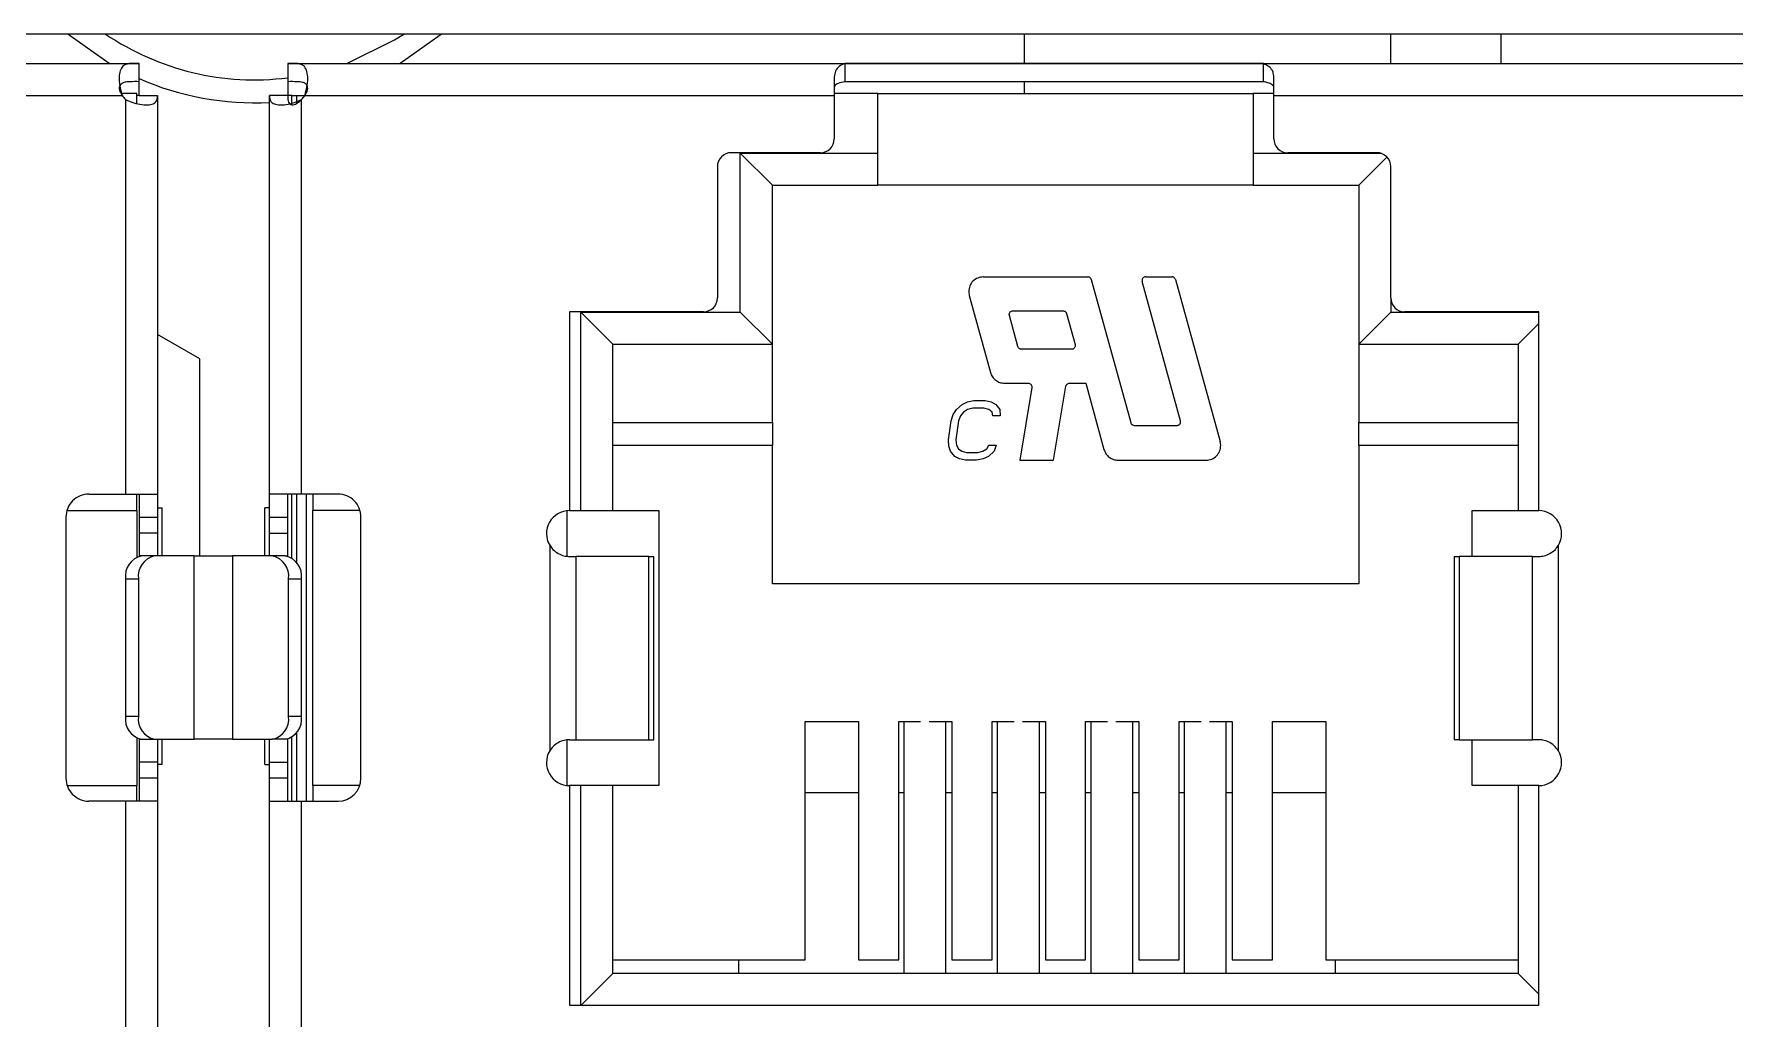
# Model space of a CAD drawing. Extents: x -260425 to 1294666, y -169889 to -2349.
# Drawn here: x 1000582.9 to 1000768.6, y -26462 to -26354.5 of the extents above; entities that cross this region are included whole.
import ezdxf

# ---------------------------------------------------------------- set-up
doc = ezdxf.new("R2010")
doc.units = 0
doc.header["$LTSCALE"] = 100
doc.layers.add('case', color=7, linetype='Continuous')

# ---------------------------------------------------------------- blocks, each defined once
blk = doc.blocks.new('АТС')
at = {"layer": 'case', "lineweight": 25}
for points in [[(3427, 113.99), (3427, 113.99), (1965, 113.99), (1965, 113.99)], [(2133.72, 113.99), (2139.55, 110.04), (2146.61, 108.34), (2153.6, 109.22)], [(2234, 113.99), (2234, 113.99), (2234, 110.79), (2234, 110.79)], [(2274, 110.79), (2274, 110.79), (2274, 113.99), (2274, 113.99)], [(2286, 113.99), (2286, 113.99), (2286, 110.79), (2286, 110.79)], [(1970.1, 110.79), (1970.1, 110.79), (2137.4, 110.79), (2137.4, 110.79)], [(2137.4, 108.79), (2137.4, 108.79), (2137.4, 110.79), (2137.4, 110.79)], [(2153.6, 110.79), (2153.6, 110.79), (2153.6, 108.79), (2153.6, 108.79)], [(2153.6, 110.79), (2153.6, 110.79), (2320.9, 110.79), (2320.9, 110.79)], [(2260.08, 110.76), (2260.08, 110.76), (2214.42, 110.76), (2214.42, 110.76)], [(2214.42, 110.76), (2214.42, 110.76), (2214.42, 108.78), (2214.42, 108.78)], [(2260.08, 110.76), (2260.08, 110.76), (2260.08, 108.78), (2260.08, 108.78)], [(2137.4, 109.12), (2141.87, 107.17), (2146.73, 106.29), (2151.6, 106.53)], [(2137.4, 107.29), (2137.4, 107.29), (2137.4, 108.79), (2137.4, 108.79)], [(2153.6, 108.79), (2153.6, 108.79), (2153.6, 107.29), (2153.6, 107.29)], [(2213.25, 109.29), (2213.25, 109.29), (2213.25, 107.29), (2213.25, 107.29)], [(2260.08, 108.78), (2260.08, 108.78), (2214.42, 108.78), (2214.42, 108.78)], [(2234, 108.78), (2234, 108.78), (2234, 107.49), (2234, 107.49)], [(2261.25, 107.29), (2261.25, 107.29), (2261.25, 109.29), (2261.25, 109.29)], [(2137.15, 107.49), (2137.15, 107.49), (2135.4, 107.49), (2135.4, 107.49)], [(2135.54, 107.29), (2135.64, 107.13), (2135.76, 106.99), (2135.9, 106.86)], [(2137.15, 106.37), (2137.15, 106.37), (2137.15, 107.49), (2137.15, 107.49)], [(2137.4, 107.29), (2137.4, 107.29), (2137.15, 107.29), (2137.15, 107.29)], [(2137.4, 107.29), (2137.4, 107.29), (2139.4, 107.29), (2139.4, 107.29)], [(2139.4, 107.29), (2139.4, 107.29), (2139.4, 63.79), (2139.4, 63.79)], [(2153.6, 107.29), (2153.6, 107.29), (2151.6, 107.29), (2151.6, 107.29)], [(2151.6, 63.79), (2151.6, 63.79), (2151.6, 107.29), (2151.6, 107.29)], [(2154.04, 107.29), (2154.04, 107.29), (2153.6, 107.29), (2153.6, 107.29)], [(2154.04, 107.29), (2154.04, 107.29), (2154.58, 107.29), (2154.58, 107.29)], [(2154.58, 107.29), (2154.58, 107.29), (2155.46, 107.29), (2155.46, 107.29)], [(2155.1, 106.86), (2155.24, 106.99), (2155.36, 107.13), (2155.46, 107.29)], [(2218, 107.49), (2218, 107.49), (2213.25, 107.49), (2213.25, 107.49)], [(2213.25, 107.29), (2213.25, 107.29), (2213.25, 102.54), (2213.25, 102.54)], [(2218, 100.99), (2218, 100.99), (2218, 107.49), (2218, 107.49)], [(2218, 107.49), (2218, 107.49), (2259, 107.49), (2259, 107.49)], [(2259, 107.49), (2259, 107.49), (2259, 100.99), (2259, 100.99)], [(2261.25, 107.49), (2261.25, 107.49), (2259, 107.49), (2259, 107.49)], [(2261.25, 102.54), (2261.25, 102.54), (2261.25, 107.29), (2261.25, 107.29)], [(2211.75, 101.04), (2212.58, 101.04), (2213.25, 101.71), (2213.25, 102.54)], [(2211.75, 101.04), (2211.75, 101.04), (2202, 101.04), (2202, 101.04)], [(2203, 100.99), (2203, 100.99), (2218, 100.99), (2218, 100.99)], [(2203, 83.64), (2203, 83.64), (2203, 100.99), (2203, 100.99)], [(2203, 100.99), (2203, 100.99), (2206.5, 97.49), (2206.5, 97.49)], [(2218, 97.49), (2218, 97.49), (2218, 100.99), (2218, 100.99)], [(2259, 100.99), (2259, 100.99), (2272.88, 100.99), (2272.88, 100.99)], [(2259, 100.99), (2259, 100.99), (2259, 97.49), (2259, 97.49)], [(2272.5, 101.04), (2272.5, 101.04), (2262.75, 101.04), (2262.75, 101.04)], [(2273.58, 100.57), (2273.58, 100.57), (2270.5, 97.49), (2270.5, 97.49)], [(2200.5, 99.54), (2200.5, 99.54), (2200.5, 85.19), (2200.5, 85.19)], [(2274, 85.19), (2274, 85.19), (2274, 99.54), (2274, 99.54)], [(2206.5, 97.49), (2206.5, 97.49), (2218, 97.49), (2218, 97.49)], [(2206.5, 80.14), (2206.5, 80.14), (2206.5, 97.49), (2206.5, 97.49)], [(2259, 97.49), (2259, 97.49), (2218, 97.49), (2218, 97.49)], [(2259, 97.49), (2259, 97.49), (2270.5, 97.49), (2270.5, 97.49)], [(2270.5, 97.49), (2270.5, 97.49), (2270.5, 80.14), (2270.5, 80.14)], [(2229.53, 87.49), (2229.53, 87.49), (2240.92, 87.49), (2240.92, 87.49)], [(2247.25, 87.49), (2247.25, 87.49), (2250.12, 87.49), (2250.12, 87.49)], [(2227.93, 85.89), (2227.93, 85.89), (2227.99, 85.47), (2227.99, 85.47)], [(2227.99, 85.47), (2227.99, 85.47), (2230.3, 77.07), (2230.3, 77.07)], [(2241.31, 87.2), (2241.31, 87.2), (2245.62, 71.59), (2245.62, 71.59)], [(2246.85, 87.09), (2246.85, 87.09), (2246.87, 86.99), (2246.87, 86.99)], [(2251.06, 71.8), (2251.06, 71.8), (2246.87, 86.99), (2246.87, 86.99)], [(2250.51, 87.2), (2250.51, 87.2), (2255.39, 69.52), (2255.39, 69.52)], [(2199, 83.69), (2199, 83.69), (2184.35, 83.69), (2184.35, 83.69)], [(2184.35, 83.69), (2184.35, 83.69), (2184.35, 61.99), (2184.35, 61.99)], [(2185.6, 61.99), (2185.6, 61.99), (2185.6, 83.64), (2185.6, 83.64)], [(2185.6, 83.64), (2185.6, 83.64), (2189.1, 80.14), (2189.1, 80.14)], [(2185.6, 83.64), (2185.6, 83.64), (2203, 83.64), (2203, 83.64)], [(2199, 83.69), (2199.83, 83.69), (2200.5, 84.36), (2200.5, 85.19)], [(2203, 83.64), (2203, 83.64), (2206.5, 80.14), (2206.5, 80.14)], [(2232.75, 83.79), (2232.75, 83.79), (2238.22, 83.79), (2238.22, 83.79)], [(2274, 83.64), (2274, 83.64), (2270.5, 80.14), (2270.5, 80.14)], [(2274, 85.19), (2274, 85.19), (2274, 83.64), (2274, 83.64)], [(2274, 83.64), (2274, 83.64), (2290.15, 83.64), (2290.15, 83.64)], [(2290.15, 83.69), (2290.15, 83.69), (2275.5, 83.69), (2275.5, 83.69)], [(2290.15, 61.99), (2290.15, 61.99), (2290.15, 83.69), (2290.15, 83.69)], [(2232.37, 83.29), (2232.37, 83.29), (2232.35, 83.39), (2232.35, 83.39)], [(2233.31, 79.89), (2233.31, 79.89), (2232.37, 83.29), (2232.37, 83.29)], [(2238.61, 83.5), (2238.61, 83.5), (2239.55, 80.1), (2239.55, 80.1)], [(2287.9, 80.14), (2287.9, 80.14), (2290.15, 82.39), (2290.15, 82.39)], [(2144, 78.54), (2144, 78.54), (2139.4, 81.2), (2139.4, 81.2)], [(2189.1, 61.99), (2189.1, 61.99), (2189.1, 80.14), (2189.1, 80.14)], [(2189.1, 80.14), (2189.1, 80.14), (2206.5, 80.14), (2206.5, 80.14)], [(2206.5, 71.59), (2206.5, 71.59), (2206.5, 80.14), (2206.5, 80.14)], [(2239.55, 80.1), (2239.55, 80.1), (2239.56, 79.99), (2239.56, 79.99)], [(2270.5, 80.14), (2270.5, 80.14), (2287.9, 80.14), (2287.9, 80.14)], [(2270.5, 80.14), (2270.5, 80.14), (2270.5, 71.59), (2270.5, 71.59)], [(2287.9, 80.14), (2287.9, 80.14), (2287.9, 61.99), (2287.9, 61.99)], [(2144, 57.04), (2144, 57.04), (2144, 78.54), (2144, 78.54)], [(2239.16, 79.59), (2239.16, 79.59), (2233.69, 79.59), (2233.69, 79.59)], [(2231.85, 75.89), (2231.85, 75.89), (2234.43, 75.89), (2234.43, 75.89)], [(2234.82, 75.43), (2234.82, 75.43), (2233.5, 67.49), (2233.5, 67.49)], [(2234.83, 75.49), (2234.83, 75.49), (2234.82, 75.43), (2234.82, 75.43)], [(2237.2, 67.49), (2237.2, 67.49), (2238.54, 75.56), (2238.54, 75.56)], [(2238.94, 75.89), (2238.94, 75.89), (2240.71, 75.89), (2240.71, 75.89)], [(2240.71, 75.89), (2240.71, 75.89), (2242.7, 68.67), (2242.7, 68.67)], [(2226.02, 71.78), (2226.02, 71.78), (2226.25, 72.47), (2226.25, 72.47)], [(2226.25, 72.47), (2226.25, 72.47), (2226.6, 73.02), (2226.6, 73.02)], [(2226.6, 73.02), (2226.6, 73.02), (2227.22, 73.58), (2227.22, 73.58)], [(2227.37, 72.75), (2227.37, 72.75), (2227.04, 72.33), (2227.04, 72.33)], [(2227.22, 73.58), (2227.22, 73.58), (2227.8, 73.85), (2227.8, 73.85)], [(2227.82, 73.02), (2227.82, 73.02), (2227.37, 72.75), (2227.37, 72.75)], [(2227.8, 73.85), (2227.8, 73.85), (2228.5, 73.99), (2228.5, 73.99)], [(2228.38, 73.16), (2228.38, 73.16), (2227.82, 73.02), (2227.82, 73.02)], [(2229.6, 73.16), (2229.6, 73.16), (2228.38, 73.16), (2228.38, 73.16)], [(2228.5, 73.99), (2228.5, 73.99), (2229.72, 73.99), (2229.72, 73.99)], [(2230.12, 73.02), (2230.12, 73.02), (2229.6, 73.16), (2229.6, 73.16)], [(2229.72, 73.99), (2229.72, 73.99), (2230.37, 73.85), (2230.37, 73.85)], [(2230.49, 72.75), (2230.49, 72.75), (2230.12, 73.02), (2230.12, 73.02)], [(2230.37, 73.85), (2230.37, 73.85), (2230.88, 73.58), (2230.88, 73.58)], [(2230.56, 72.33), (2230.56, 72.33), (2230.49, 72.75), (2230.49, 72.75)], [(2230.88, 73.58), (2230.88, 73.58), (2231.34, 73.02), (2231.34, 73.02)], [(2231.34, 73.02), (2231.34, 73.02), (2231.38, 72.33), (2231.38, 72.33)], [(2225.73, 69.71), (2225.73, 69.71), (2226.02, 71.78), (2226.02, 71.78)], [(2226.83, 71.78), (2226.83, 71.78), (2226.54, 69.71), (2226.54, 69.71)], [(2227.04, 72.33), (2227.04, 72.33), (2226.83, 71.78), (2226.83, 71.78)], [(2231.38, 72.33), (2231.38, 72.33), (2230.56, 72.33), (2230.56, 72.33)], [(2246, 71.29), (2246, 71.29), (2250.67, 71.29), (2250.67, 71.29)], [(2251.07, 71.69), (2251.07, 71.69), (2251.06, 71.8), (2251.06, 71.8)], [(2206.5, 69.09), (2206.5, 69.09), (2189.1, 69.09), (2189.1, 69.09)], [(2206.5, 53.99), (2206.5, 53.99), (2206.5, 69.09), (2206.5, 69.09)], [(2225.77, 69.01), (2225.77, 69.01), (2225.73, 69.71), (2225.73, 69.71)], [(2225.96, 68.46), (2225.96, 68.46), (2225.77, 69.01), (2225.77, 69.01)], [(2226.54, 69.71), (2226.54, 69.71), (2226.6, 69.15), (2226.6, 69.15)], [(2226.6, 69.15), (2226.6, 69.15), (2226.81, 68.74), (2226.81, 68.74)], [(2226.81, 68.74), (2226.81, 68.74), (2227.18, 68.46), (2227.18, 68.46)], [(2229.48, 68.46), (2229.48, 68.46), (2229.92, 68.74), (2229.92, 68.74)], [(2229.92, 68.74), (2229.92, 68.74), (2230.12, 69.15), (2230.12, 69.15)], [(2230.12, 69.15), (2230.12, 69.15), (2230.93, 69.15), (2230.93, 69.15)], [(2230.93, 69.15), (2230.93, 69.15), (2230.7, 68.46), (2230.7, 68.46)], [(2255.44, 69.09), (2255.44, 69.09), (2255.39, 69.52), (2255.39, 69.52)], [(2287.9, 69.09), (2287.9, 69.09), (2270.5, 69.09), (2270.5, 69.09)], [(2270.5, 69.09), (2270.5, 69.09), (2270.5, 53.99), (2270.5, 53.99)], [(2226.42, 67.91), (2226.42, 67.91), (2225.96, 68.46), (2225.96, 68.46)], [(2226.93, 67.63), (2226.93, 67.63), (2226.42, 67.91), (2226.42, 67.91)], [(2227.58, 67.49), (2227.58, 67.49), (2226.93, 67.63), (2226.93, 67.63)], [(2227.18, 68.46), (2227.18, 68.46), (2227.7, 68.32), (2227.7, 68.32)], [(2228.8, 67.49), (2228.8, 67.49), (2227.58, 67.49), (2227.58, 67.49)], [(2227.7, 68.32), (2227.7, 68.32), (2228.92, 68.32), (2228.92, 68.32)], [(2229.5, 67.63), (2229.5, 67.63), (2228.8, 67.49), (2228.8, 67.49)], [(2228.92, 68.32), (2228.92, 68.32), (2229.48, 68.46), (2229.48, 68.46)], [(2230.08, 67.91), (2230.08, 67.91), (2229.5, 67.63), (2229.5, 67.63)], [(2230.7, 68.46), (2230.7, 68.46), (2230.08, 67.91), (2230.08, 67.91)], [(2233.5, 67.49), (2233.5, 67.49), (2237.2, 67.49), (2237.2, 67.49)], [(2244.24, 67.49), (2244.24, 67.49), (2253.84, 67.49), (2253.84, 67.49)], [(2131.9, 63.79), (2131.9, 63.79), (2135.9, 63.79), (2135.9, 63.79)], [(2135.9, 63.79), (2135.9, 63.79), (2139.4, 63.79), (2139.4, 63.79)], [(2137.15, 61.99), (2137.15, 61.99), (2137.15, 63.79), (2137.15, 63.79)], [(2137.4, 63.79), (2137.4, 63.79), (2137.4, 61.29), (2137.4, 61.29)], [(2139.4, 63.79), (2139.4, 63.79), (2139.4, 61.29), (2139.4, 61.29)], [(2155.1, 63.79), (2155.1, 63.79), (2151.6, 63.79), (2151.6, 63.79)], [(2151.6, 61.29), (2151.6, 61.29), (2151.6, 63.79), (2151.6, 63.79)], [(2153.6, 61.29), (2153.6, 61.29), (2153.6, 63.79), (2153.6, 63.79)], [(2159.1, 63.79), (2159.1, 63.79), (2155.1, 63.79), (2155.1, 63.79)], [(2155.6, 63.79), (2155.6, 63.79), (2155.6, 30.29), (2155.6, 30.29)], [(2156.35, 63.79), (2156.35, 63.79), (2156.35, 61.99), (2156.35, 61.99)], [(2129.4, 61.29), (2129.4, 61.29), (2129.4, 32.79), (2129.4, 32.79)], [(2129.5, 61.99), (2129.5, 61.99), (2137.15, 61.99), (2137.15, 61.99)], [(2137.15, 61.99), (2137.15, 61.99), (2137.15, 56.93), (2137.15, 56.93)], [(2137.4, 61.29), (2137.4, 61.29), (2137.4, 59.54), (2137.4, 59.54)], [(2139.4, 62.29), (2139.4, 62.29), (2139.9, 62.29), (2139.9, 62.29)], [(2139.4, 61.29), (2139.4, 61.29), (2139.4, 59.54), (2139.4, 59.54)], [(2139.9, 57.04), (2139.9, 57.04), (2139.9, 62.29), (2139.9, 62.29)], [(2151.6, 62.29), (2151.6, 62.29), (2151.1, 62.29), (2151.1, 62.29)], [(2151.1, 57.04), (2151.1, 57.04), (2151.1, 62.29), (2151.1, 62.29)], [(2151.6, 59.54), (2151.6, 59.54), (2151.6, 61.29), (2151.6, 61.29)], [(2153.6, 59.54), (2153.6, 59.54), (2153.6, 61.29), (2153.6, 61.29)], [(2161.5, 61.99), (2161.5, 61.99), (2156.35, 61.99), (2156.35, 61.99)], [(2156.35, 31.99), (2156.35, 31.99), (2156.35, 61.99), (2156.35, 61.99)], [(2161.6, 32.79), (2161.6, 32.79), (2161.6, 61.29), (2161.6, 61.29)], [(2184.1, 57.02), (2184.1, 57.02), (2184.1, 61.98), (2184.1, 61.98)], [(2184.35, 61.99), (2184.35, 61.99), (2185.6, 61.99), (2185.6, 61.99)], [(2185.6, 61.99), (2185.6, 61.99), (2189.1, 61.99), (2189.1, 61.99)], [(2189.1, 61.99), (2189.1, 61.99), (2194.1, 61.99), (2194.1, 61.99)], [(2194.1, 61.99), (2194.1, 61.99), (2194.1, 31.99), (2194.1, 31.99)], [(2282.9, 56.99), (2282.9, 56.99), (2282.9, 61.99), (2282.9, 61.99)], [(2282.9, 61.99), (2282.9, 61.99), (2287.9, 61.99), (2287.9, 61.99)], [(2287.9, 61.99), (2287.9, 61.99), (2290.15, 61.99), (2290.15, 61.99)], [(2137.4, 59.54), (2137.4, 59.54), (2137.4, 57.04), (2137.4, 57.04)], [(2139.4, 59.54), (2139.4, 59.54), (2139.4, 57.04), (2139.4, 57.04)], [(2151.6, 57.04), (2151.6, 57.04), (2151.6, 59.54), (2151.6, 59.54)], [(2153.6, 57.04), (2153.6, 57.04), (2153.6, 59.54), (2153.6, 59.54)], [(2137.67, 57.04), (2136.51, 56.81), (2135.73, 55.71), (2135.9, 54.54)], [(2139.08, 57.04), (2137.92, 56.81), (2137.15, 55.71), (2137.31, 54.54)], [(2137.67, 57.04), (2137.67, 57.04), (2137.4, 57.04), (2137.4, 57.04)], [(2137.4, 57.04), (2137.4, 57.04), (2137.4, 57.01), (2137.4, 57.01)], [(2139.08, 57.04), (2139.08, 57.04), (2137.67, 57.04), (2137.67, 57.04)], [(2143.41, 57.04), (2143.41, 57.04), (2139.08, 57.04), (2139.08, 57.04)], [(2143.41, 57.04), (2143.41, 57.04), (2145.5, 57.04), (2145.5, 57.04)], [(2145.5, 57.04), (2145.5, 57.04), (2147.59, 57.04), (2147.59, 57.04)], [(2151.92, 57.04), (2151.92, 57.04), (2147.59, 57.04), (2147.59, 57.04)], [(2153.33, 57.04), (2153.33, 57.04), (2151.92, 57.04), (2151.92, 57.04)], [(2153.69, 54.54), (2153.85, 55.71), (2153.08, 56.81), (2151.92, 57.04)], [(2155.1, 54.54), (2155.27, 55.71), (2154.49, 56.81), (2153.33, 57.04)], [(2153.33, 57.04), (2153.33, 57.04), (2153.6, 57.04), (2153.6, 57.04)], [(2153.6, 57.01), (2153.6, 57.01), (2153.6, 57.04), (2153.6, 57.04)], [(2184.35, 56.99), (2184.35, 56.99), (2185.04, 56.99), (2185.04, 56.99)], [(2193.03, 56.99), (2193.03, 56.99), (2185.04, 56.99), (2185.04, 56.99)], [(2193.03, 56.99), (2193.03, 56.99), (2193.56, 56.99), (2193.56, 56.99)], [(2193.56, 36.99), (2193.56, 36.99), (2193.56, 56.99), (2193.56, 56.99)], [(2280.94, 56.99), (2280.94, 56.99), (2280.94, 36.99), (2280.94, 36.99)], [(2280.94, 56.99), (2280.94, 56.99), (2281.46, 56.99), (2281.46, 56.99)], [(2281.46, 56.99), (2281.46, 56.99), (2281.47, 56.99), (2281.47, 56.99)], [(2289.46, 56.99), (2289.46, 56.99), (2281.47, 56.99), (2281.47, 56.99)], [(2289.46, 56.99), (2289.46, 56.99), (2290.15, 56.99), (2290.15, 56.99)], [(2135.9, 54.54), (2135.9, 54.54), (2135.9, 39.54), (2135.9, 39.54)], [(2137.31, 54.54), (2137.31, 54.54), (2137.31, 39.54), (2137.31, 39.54)], [(2153.69, 39.54), (2153.69, 39.54), (2153.69, 54.54), (2153.69, 54.54)], [(2155.1, 39.54), (2155.1, 39.54), (2155.1, 54.54), (2155.1, 54.54)], [(2270.5, 53.99), (2270.5, 53.99), (2206.5, 53.99), (2206.5, 53.99)], [(2135.9, 39.54), (2135.73, 38.37), (2136.51, 37.28), (2137.67, 37.04)], [(2137.31, 39.54), (2137.15, 38.37), (2137.92, 37.28), (2139.08, 37.04)], [(2151.92, 37.04), (2153.08, 37.28), (2153.85, 38.37), (2153.69, 39.54)], [(2153.33, 37.04), (2154.49, 37.28), (2155.27, 38.37), (2155.1, 39.54)], [(2210.1, 38.99), (2210.1, 38.99), (2215.9, 38.99), (2215.9, 38.99)], [(2210.1, 12.99), (2210.1, 12.99), (2210.1, 38.99), (2210.1, 38.99)], [(2215.9, 38.99), (2215.9, 38.99), (2215.9, 12.99), (2215.9, 12.99)], [(2220.3, 38.99), (2220.3, 38.99), (2222.69, 38.99), (2222.69, 38.99)], [(2220.3, 12.99), (2220.3, 12.99), (2220.3, 38.99), (2220.3, 38.99)], [(2220.85, 38.99), (2220.85, 38.99), (2220.85, 11.49), (2220.85, 11.49)], [(2223.61, 38.99), (2223.61, 38.99), (2226.1, 38.99), (2226.1, 38.99)], [(2225.45, 11.49), (2225.45, 11.49), (2225.45, 38.99), (2225.45, 38.99)], [(2226.1, 38.99), (2226.1, 38.99), (2226.1, 12.99), (2226.1, 12.99)], [(2230.5, 38.99), (2230.5, 38.99), (2232.89, 38.99), (2232.89, 38.99)], [(2230.5, 12.99), (2230.5, 12.99), (2230.5, 38.99), (2230.5, 38.99)], [(2231.05, 38.99), (2231.05, 38.99), (2231.05, 11.49), (2231.05, 11.49)], [(2233.81, 38.99), (2233.81, 38.99), (2236.3, 38.99), (2236.3, 38.99)], [(2235.65, 11.49), (2235.65, 11.49), (2235.65, 38.99), (2235.65, 38.99)], [(2236.3, 38.99), (2236.3, 38.99), (2236.3, 12.99), (2236.3, 12.99)], [(2240.7, 38.99), (2240.7, 38.99), (2243.09, 38.99), (2243.09, 38.99)], [(2240.7, 12.99), (2240.7, 12.99), (2240.7, 38.99), (2240.7, 38.99)], [(2241.25, 38.99), (2241.25, 38.99), (2241.25, 11.49), (2241.25, 11.49)], [(2244.01, 38.99), (2244.01, 38.99), (2246.5, 38.99), (2246.5, 38.99)], [(2245.85, 11.49), (2245.85, 11.49), (2245.85, 38.99), (2245.85, 38.99)], [(2246.5, 38.99), (2246.5, 38.99), (2246.5, 12.99), (2246.5, 12.99)], [(2250.9, 38.99), (2250.9, 38.99), (2253.29, 38.99), (2253.29, 38.99)], [(2250.9, 12.99), (2250.9, 12.99), (2250.9, 38.99), (2250.9, 38.99)], [(2251.45, 38.99), (2251.45, 38.99), (2251.45, 11.49), (2251.45, 11.49)], [(2254.21, 38.99), (2254.21, 38.99), (2256.7, 38.99), (2256.7, 38.99)], [(2256.05, 11.49), (2256.05, 11.49), (2256.05, 38.99), (2256.05, 38.99)], [(2256.7, 38.99), (2256.7, 38.99), (2256.7, 12.99), (2256.7, 12.99)], [(2261.1, 38.99), (2261.1, 38.99), (2266.9, 38.99), (2266.9, 38.99)], [(2261.1, 12.99), (2261.1, 12.99), (2261.1, 38.99), (2261.1, 38.99)], [(2266.9, 38.99), (2266.9, 38.99), (2266.9, 12.99), (2266.9, 12.99)], [(2137.15, 37.15), (2137.15, 37.15), (2137.15, 31.99), (2137.15, 31.99)], [(2137.4, 37.07), (2137.4, 37.07), (2137.4, 37.04), (2137.4, 37.04)], [(2137.4, 37.04), (2137.4, 37.04), (2137.67, 37.04), (2137.67, 37.04)], [(2137.4, 37.04), (2137.4, 37.04), (2137.4, 34.54), (2137.4, 34.54)], [(2137.67, 37.04), (2137.67, 37.04), (2139.08, 37.04), (2139.08, 37.04)], [(2139.08, 37.04), (2139.08, 37.04), (2143.41, 37.04), (2143.41, 37.04)], [(2139.4, 37.04), (2139.4, 37.04), (2139.4, 34.54), (2139.4, 34.54)], [(2139.9, 34.29), (2139.9, 34.29), (2139.9, 37.04), (2139.9, 37.04)], [(2145.5, 37.04), (2145.5, 37.04), (2143.41, 37.04), (2143.41, 37.04)], [(2147.59, 37.04), (2147.59, 37.04), (2145.5, 37.04), (2145.5, 37.04)], [(2147.59, 37.04), (2147.59, 37.04), (2151.92, 37.04), (2151.92, 37.04)], [(2151.1, 34.29), (2151.1, 34.29), (2151.1, 37.04), (2151.1, 37.04)], [(2151.6, 34.54), (2151.6, 34.54), (2151.6, 37.04), (2151.6, 37.04)], [(2153.33, 37.04), (2153.33, 37.04), (2151.92, 37.04), (2151.92, 37.04)], [(2153.6, 37.04), (2153.6, 37.04), (2153.33, 37.04), (2153.33, 37.04)], [(2153.6, 37.04), (2153.6, 37.04), (2153.6, 37.07), (2153.6, 37.07)], [(2153.6, 34.54), (2153.6, 34.54), (2153.6, 37.04), (2153.6, 37.04)], [(2184.1, 32.01), (2184.1, 32.01), (2184.1, 36.96), (2184.1, 36.96)], [(2184.35, 36.99), (2184.35, 36.99), (2185.04, 36.99), (2185.04, 36.99)], [(2185.04, 36.99), (2185.04, 36.99), (2193.03, 36.99), (2193.03, 36.99)], [(2193.03, 36.99), (2193.03, 36.99), (2193.56, 36.99), (2193.56, 36.99)], [(2281.46, 36.99), (2281.46, 36.99), (2280.94, 36.99), (2280.94, 36.99)], [(2281.47, 36.99), (2281.47, 36.99), (2281.46, 36.99), (2281.46, 36.99)], [(2281.47, 36.99), (2281.47, 36.99), (2289.46, 36.99), (2289.46, 36.99)], [(2282.9, 31.99), (2282.9, 31.99), (2282.9, 36.99), (2282.9, 36.99)], [(2290.15, 36.99), (2290.15, 36.99), (2289.46, 36.99), (2289.46, 36.99)], [(2137.4, 34.54), (2137.4, 34.54), (2137.4, 32.79), (2137.4, 32.79)], [(2139.4, 34.54), (2139.4, 34.54), (2139.4, 32.79), (2139.4, 32.79)], [(2139.9, 34.29), (2139.9, 34.29), (2139.4, 34.29), (2139.4, 34.29)], [(2151.1, 34.29), (2151.1, 34.29), (2151.6, 34.29), (2151.6, 34.29)], [(2151.6, 32.79), (2151.6, 32.79), (2151.6, 34.54), (2151.6, 34.54)], [(2153.6, 32.79), (2153.6, 32.79), (2153.6, 34.54), (2153.6, 34.54)], [(2129.53, 31.99), (2129.53, 31.99), (2137.15, 31.99), (2137.15, 31.99)], [(2137.15, 30.29), (2137.15, 30.29), (2137.15, 31.99), (2137.15, 31.99)], [(2137.4, 32.79), (2137.4, 32.79), (2137.4, 30.29), (2137.4, 30.29)], [(2139.4, 32.79), (2139.4, 32.79), (2139.4, 30.29), (2139.4, 30.29)], [(2151.6, 30.29), (2151.6, 30.29), (2151.6, 32.79), (2151.6, 32.79)], [(2153.6, 30.29), (2153.6, 30.29), (2153.6, 32.79), (2153.6, 32.79)], [(2156.35, 31.99), (2156.35, 31.99), (2156.35, 30.29), (2156.35, 30.29)], [(2161.47, 31.99), (2161.47, 31.99), (2156.35, 31.99), (2156.35, 31.99)], [(2159.1, 30.29), (2160.48, 30.29), (2161.6, 31.41), (2161.6, 32.79)], [(2185.6, 31.99), (2185.6, 31.99), (2184.35, 31.99), (2184.35, 31.99)], [(2184.35, 31.99), (2184.35, 31.99), (2184.35, 8.04), (2184.35, 8.04)], [(2185.6, 8.04), (2185.6, 8.04), (2185.6, 31.99), (2185.6, 31.99)], [(2189.1, 31.99), (2189.1, 31.99), (2185.6, 31.99), (2185.6, 31.99)], [(2189.1, 11.49), (2189.1, 11.49), (2189.1, 31.99), (2189.1, 31.99)], [(2194.1, 31.99), (2194.1, 31.99), (2189.1, 31.99), (2189.1, 31.99)], [(2287.9, 31.99), (2287.9, 31.99), (2282.9, 31.99), (2282.9, 31.99)], [(2287.9, 31.99), (2287.9, 31.99), (2287.9, 11.49), (2287.9, 11.49)], [(2290.15, 31.99), (2290.15, 31.99), (2287.9, 31.99), (2287.9, 31.99)], [(2290.15, 8.04), (2290.15, 8.04), (2290.15, 31.99), (2290.15, 31.99)], [(2135.9, 30.29), (2135.9, 30.29), (2131.9, 30.29), (2131.9, 30.29)], [(2139.4, 30.29), (2139.4, 30.29), (2135.9, 30.29), (2135.9, 30.29)], [(2139.4, 30.29), (2139.4, 30.29), (2139.4, -61.71), (2139.4, -61.71)], [(2151.6, -61.71), (2151.6, -61.71), (2151.6, 30.29), (2151.6, 30.29)], [(2151.6, 30.29), (2151.6, 30.29), (2155.1, 30.29), (2155.1, 30.29)], [(2155.1, 30.29), (2155.1, 30.29), (2159.1, 30.29), (2159.1, 30.29)], [(2215.9, 31.19), (2215.9, 31.19), (2210.1, 31.19), (2210.1, 31.19)], [(2220.85, 31.19), (2220.85, 31.19), (2220.3, 31.19), (2220.3, 31.19)], [(2226.1, 31.19), (2226.1, 31.19), (2225.45, 31.19), (2225.45, 31.19)], [(2231.05, 31.19), (2231.05, 31.19), (2230.5, 31.19), (2230.5, 31.19)], [(2236.3, 31.19), (2236.3, 31.19), (2235.65, 31.19), (2235.65, 31.19)], [(2241.25, 31.19), (2241.25, 31.19), (2240.7, 31.19), (2240.7, 31.19)], [(2246.5, 31.19), (2246.5, 31.19), (2245.85, 31.19), (2245.85, 31.19)], [(2251.45, 31.19), (2251.45, 31.19), (2250.9, 31.19), (2250.9, 31.19)], [(2256.7, 31.19), (2256.7, 31.19), (2256.05, 31.19), (2256.05, 31.19)], [(2266.9, 31.19), (2266.9, 31.19), (2261.1, 31.19), (2261.1, 31.19)], [(2185.65, 8.04), (2185.65, 8.04), (2189.1, 11.49), (2189.1, 11.49)], [(2189.1, 12.99), (2189.1, 12.99), (2205.7, 12.99), (2205.7, 12.99)], [(2287.9, 11.49), (2287.9, 11.49), (2189.1, 11.49), (2189.1, 11.49)], [(2202.85, 11.49), (2202.85, 11.49), (2202.85, 12.99), (2202.85, 12.99)], [(2205.7, 12.99), (2205.7, 12.99), (2210.1, 12.99), (2210.1, 12.99)], [(2215.9, 12.99), (2215.9, 12.99), (2220.3, 12.99), (2220.3, 12.99)], [(2226.1, 12.99), (2226.1, 12.99), (2230.5, 12.99), (2230.5, 12.99)], [(2236.3, 12.99), (2236.3, 12.99), (2240.7, 12.99), (2240.7, 12.99)], [(2246.5, 12.99), (2246.5, 12.99), (2250.9, 12.99), (2250.9, 12.99)], [(2256.7, 12.99), (2256.7, 12.99), (2261.1, 12.99), (2261.1, 12.99)], [(2266.9, 12.99), (2266.9, 12.99), (2271.3, 12.99), (2271.3, 12.99)], [(2267.95, 12.99), (2267.95, 12.99), (2267.95, 11.49), (2267.95, 11.49)], [(2271.3, 12.99), (2271.3, 12.99), (2287.9, 12.99), (2287.9, 12.99)], [(2290.15, 9.24), (2290.15, 9.24), (2287.9, 11.49), (2287.9, 11.49)], [(2184.35, 8.04), (2184.35, 8.04), (2290.15, 8.04), (2290.15, 8.04)]]:
    blk.add_open_spline(points, degree=3, dxfattribs=at)
for points, knots in [([(2134.11, 110.79), (2134.11, 110.79), (2129.75, 113.86), (2129.75, 113.86), (2129.75, 113.86), (2129.75, 113.86), (2129.6, 113.99), (2129.6, 113.99)], [0, 0, 0, 0, 0.333333, 0.333333, 0.333333, 0.333333, 1, 1, 1, 1]), ([(2160.06, 110.79), (2160.06, 110.79), (2165.27, 113.34), (2165.27, 113.34), (2165.27, 113.34), (2165.27, 113.34), (2166.28, 113.99), (2166.28, 113.99)], [0, 0, 0, 0, 0.333333, 0.333333, 0.333333, 0.333333, 1, 1, 1, 1]), ([(2170.4, 113.99), (2170.4, 113.99), (2170.25, 113.86), (2170.25, 113.86), (2170.25, 113.86), (2170.25, 113.86), (2165.89, 110.79), (2165.89, 110.79)], [0, 0, 0, 0, 0.333333, 0.333333, 0.333333, 0.333333, 1, 1, 1, 1]), ([(2137.4, 110.79), (2137.26, 110.79), (2137.13, 110.79), (2137, 110.79), (2137, 110.79), (2136.85, 110.79), (2136.71, 110.79), (2136.58, 110.78), (2136.58, 110.78), (2136.39, 110.77), (2136.23, 110.76), (2136.08, 110.72), (2136.08, 110.72), (2135.89, 110.67), (2135.73, 110.59), (2135.61, 110.47), (2135.61, 110.47), (2135.48, 110.34), (2135.39, 110.18), (2135.33, 109.98), (2135.33, 109.98), (2135.26, 109.77), (2135.22, 109.53), (2135.21, 109.25), (2135.21, 109.25), (2135.2, 108.97), (2135.22, 108.66), (2135.27, 108.34), (2135.27, 108.34), (2135.33, 107.99), (2135.44, 107.64), (2135.54, 107.29)], [0, 0, 0, 0, 0.111111, 0.111111, 0.111111, 0.111111, 0.222222, 0.222222, 0.222222, 0.222222, 0.333333, 0.333333, 0.333333, 0.333333, 0.444444, 0.444444, 0.444444, 0.444444, 0.555556, 0.555556, 0.555556, 0.555556, 0.666667, 0.666667, 0.666667, 0.666667, 0.777778, 0.777778, 0.777778, 0.777778, 1, 1, 1, 1]), ([(2155.46, 107.29), (2155.55, 107.59), (2155.64, 107.89), (2155.7, 108.18), (2155.7, 108.18), (2155.77, 108.5), (2155.79, 108.81), (2155.79, 109.1), (2155.79, 109.1), (2155.79, 109.39), (2155.76, 109.66), (2155.7, 109.88), (2155.7, 109.88), (2155.64, 110.11), (2155.55, 110.29), (2155.43, 110.43), (2155.43, 110.43), (2155.3, 110.57), (2155.14, 110.66), (2154.93, 110.72), (2154.93, 110.72), (2154.79, 110.75), (2154.63, 110.77), (2154.45, 110.78), (2154.45, 110.78), (2154.3, 110.79), (2154.14, 110.79), (2153.97, 110.79), (2153.97, 110.79), (2153.85, 110.79), (2153.73, 110.79), (2153.6, 110.79)], [0, 0, 0, 0, 0.111111, 0.111111, 0.111111, 0.111111, 0.222222, 0.222222, 0.222222, 0.222222, 0.333333, 0.333333, 0.333333, 0.333333, 0.444444, 0.444444, 0.444444, 0.444444, 0.555556, 0.555556, 0.555556, 0.555556, 0.666667, 0.666667, 0.666667, 0.666667, 0.777778, 0.777778, 0.777778, 0.777778, 1, 1, 1, 1]), ([(2214.42, 110.76), (2214.21, 110.68), (2213.99, 110.6), (2213.79, 110.45), (2213.79, 110.45), (2213.63, 110.32), (2213.49, 110.16), (2213.4, 109.94), (2213.4, 109.94), (2213.32, 109.75), (2213.28, 109.52), (2213.25, 109.29)], [0, 0, 0, 0, 0.25, 0.25, 0.25, 0.25, 0.5, 0.5, 0.5, 0.5, 1, 1, 1, 1]), ([(2261.25, 109.29), (2261.23, 109.48), (2261.2, 109.67), (2261.15, 109.83), (2261.15, 109.83), (2261.08, 110.06), (2260.94, 110.24), (2260.79, 110.37), (2260.79, 110.37), (2260.58, 110.56), (2260.33, 110.66), (2260.08, 110.76)], [0, 0, 0, 0, 0.25, 0.25, 0.25, 0.25, 0.5, 0.5, 0.5, 0.5, 1, 1, 1, 1]), ([(2137.4, 108.79), (2137.06, 108.8), (2136.71, 108.8), (2136.39, 108.78), (2136.39, 108.78), (2136.18, 108.77), (2135.99, 108.76), (2135.81, 108.72), (2135.81, 108.72), (2135.75, 108.7), (2135.69, 108.69), (2135.64, 108.66), (2135.64, 108.66), (2135.53, 108.62), (2135.43, 108.56), (2135.35, 108.48), (2135.35, 108.48), (2135.3, 108.42), (2135.26, 108.35), (2135.24, 108.27), (2135.24, 108.27), (2135.21, 108.19), (2135.2, 108.09), (2135.21, 108), (2135.21, 108), (2135.22, 107.91), (2135.24, 107.82), (2135.28, 107.73), (2135.28, 107.73), (2135.31, 107.64), (2135.36, 107.55), (2135.41, 107.46), (2135.41, 107.46), (2135.45, 107.4), (2135.5, 107.35), (2135.54, 107.29)], [0, 0, 0, 0, 0.1, 0.1, 0.1, 0.1, 0.2, 0.2, 0.2, 0.2, 0.3, 0.3, 0.3, 0.3, 0.4, 0.4, 0.4, 0.4, 0.5, 0.5, 0.5, 0.5, 0.6, 0.6, 0.6, 0.6, 0.7, 0.7, 0.7, 0.7, 0.8, 0.8, 0.8, 0.8, 1, 1, 1, 1]), ([(2155.46, 107.29), (2155.54, 107.4), (2155.62, 107.51), (2155.68, 107.63), (2155.68, 107.63), (2155.73, 107.72), (2155.76, 107.82), (2155.78, 107.92), (2155.78, 107.92), (2155.79, 108.01), (2155.8, 108.11), (2155.78, 108.19), (2155.78, 108.19), (2155.77, 108.27), (2155.74, 108.34), (2155.7, 108.4), (2155.7, 108.4), (2155.67, 108.47), (2155.61, 108.52), (2155.55, 108.57), (2155.55, 108.57), (2155.46, 108.63), (2155.35, 108.68), (2155.22, 108.71), (2155.22, 108.71), (2155.04, 108.76), (2154.83, 108.77), (2154.62, 108.78), (2154.62, 108.78), (2154.29, 108.8), (2153.95, 108.8), (2153.6, 108.79)], [0, 0, 0, 0, 0.111111, 0.111111, 0.111111, 0.111111, 0.222222, 0.222222, 0.222222, 0.222222, 0.333333, 0.333333, 0.333333, 0.333333, 0.444444, 0.444444, 0.444444, 0.444444, 0.555556, 0.555556, 0.555556, 0.555556, 0.666667, 0.666667, 0.666667, 0.666667, 0.777778, 0.777778, 0.777778, 0.777778, 1, 1, 1, 1]), ([(2214.42, 108.78), (2214.17, 108.74), (2213.92, 108.7), (2213.69, 108.61), (2213.69, 108.61), (2213.61, 108.57), (2213.54, 108.53), (2213.46, 108.48), (2213.46, 108.48), (2213.39, 108.43), (2213.32, 108.37), (2213.29, 108.29), (2213.29, 108.29), (2213.27, 108.25), (2213.26, 108.2), (2213.25, 108.15)], [0, 0, 0, 0, 0.2, 0.2, 0.2, 0.2, 0.4, 0.4, 0.4, 0.4, 0.6, 0.6, 0.6, 0.6, 1, 1, 1, 1]), ([(2261.25, 108.15), (2261.24, 108.2), (2261.23, 108.26), (2261.2, 108.3), (2261.2, 108.3), (2261.17, 108.37), (2261.12, 108.41), (2261.07, 108.46), (2261.07, 108.46), (2260.93, 108.57), (2260.76, 108.64), (2260.59, 108.68), (2260.59, 108.68), (2260.42, 108.73), (2260.25, 108.75), (2260.08, 108.78)], [0, 0, 0, 0, 0.2, 0.2, 0.2, 0.2, 0.4, 0.4, 0.4, 0.4, 0.6, 0.6, 0.6, 0.6, 1, 1, 1, 1]), ([(2135.9, 106.86), (2136.2, 106.72), (2136.5, 106.58), (2136.8, 106.48), (2136.8, 106.48), (2137.1, 106.38), (2137.41, 106.33), (2137.69, 106.3), (2137.69, 106.3), (2137.98, 106.26), (2138.25, 106.26), (2138.47, 106.28), (2138.47, 106.28), (2138.7, 106.31), (2138.89, 106.36), (2139.04, 106.45), (2139.04, 106.45), (2139.18, 106.53), (2139.28, 106.65), (2139.34, 106.82), (2139.34, 106.82), (2139.38, 106.95), (2139.39, 107.12), (2139.4, 107.29)], [0, 0, 0, 0, 0.142857, 0.142857, 0.142857, 0.142857, 0.285714, 0.285714, 0.285714, 0.285714, 0.428571, 0.428571, 0.428571, 0.428571, 0.571429, 0.571429, 0.571429, 0.571429, 0.714286, 0.714286, 0.714286, 0.714286, 1, 1, 1, 1]), ([(2151.6, 107.29), (2151.61, 107.12), (2151.62, 106.94), (2151.67, 106.8), (2151.67, 106.8), (2151.71, 106.66), (2151.8, 106.56), (2151.92, 106.48), (2151.92, 106.48), (2152.05, 106.39), (2152.22, 106.33), (2152.43, 106.29), (2152.43, 106.29), (2152.65, 106.26), (2152.91, 106.26), (2153.2, 106.28), (2153.2, 106.28), (2153.48, 106.31), (2153.79, 106.36), (2154.1, 106.45), (2154.1, 106.45), (2154.43, 106.55), (2154.77, 106.71), (2155.1, 106.86)], [0, 0, 0, 0, 0.142857, 0.142857, 0.142857, 0.142857, 0.285714, 0.285714, 0.285714, 0.285714, 0.428571, 0.428571, 0.428571, 0.428571, 0.571429, 0.571429, 0.571429, 0.571429, 0.714286, 0.714286, 0.714286, 0.714286, 1, 1, 1, 1]), ([(2153.6, 107.29), (2153.6, 107.08), (2153.61, 106.87), (2153.65, 106.7), (2153.65, 106.7), (2153.67, 106.6), (2153.71, 106.52), (2153.76, 106.45), (2153.76, 106.45), (2153.81, 106.38), (2153.87, 106.33), (2153.95, 106.3), (2153.95, 106.3), (2154.03, 106.27), (2154.11, 106.26), (2154.2, 106.27), (2154.2, 106.27), (2154.28, 106.28), (2154.37, 106.3), (2154.45, 106.33), (2154.45, 106.33), (2154.54, 106.37), (2154.62, 106.42), (2154.71, 106.47), (2154.71, 106.47), (2154.83, 106.56), (2154.94, 106.66), (2155.04, 106.78), (2155.04, 106.78), (2155.06, 106.81), (2155.08, 106.83), (2155.1, 106.86)], [0, 0, 0, 0, 0.111111, 0.111111, 0.111111, 0.111111, 0.222222, 0.222222, 0.222222, 0.222222, 0.333333, 0.333333, 0.333333, 0.333333, 0.444444, 0.444444, 0.444444, 0.444444, 0.555556, 0.555556, 0.555556, 0.555556, 0.666667, 0.666667, 0.666667, 0.666667, 0.777778, 0.777778, 0.777778, 0.777778, 1, 1, 1, 1]), ([(2261.25, 102.54), (2261.25, 102.15), (2261.41, 101.76), (2261.69, 101.48), (2261.69, 101.48), (2261.97, 101.2), (2262.35, 101.04), (2262.75, 101.04)], [0, 0, 0, 0, 0.333333, 0.333333, 0.333333, 0.333333, 1, 1, 1, 1]), ([(2202, 101.04), (2201.6, 101.04), (2201.22, 100.88), (2200.94, 100.6), (2200.94, 100.6), (2200.66, 100.32), (2200.5, 99.94), (2200.5, 99.54)], [0, 0, 0, 0, 0.333333, 0.333333, 0.333333, 0.333333, 1, 1, 1, 1]), ([(2274, 99.54), (2274, 99.94), (2273.84, 100.32), (2273.56, 100.6), (2273.56, 100.6), (2273.28, 100.88), (2272.9, 101.04), (2272.5, 101.04)], [0, 0, 0, 0, 0.333333, 0.333333, 0.333333, 0.333333, 1, 1, 1, 1]), ([(2229.53, 87.49), (2229.32, 87.47), (2229.11, 87.44), (2228.92, 87.37), (2228.92, 87.37), (2228.72, 87.3), (2228.55, 87.17), (2228.4, 87.02), (2228.4, 87.02), (2228.25, 86.87), (2228.12, 86.7), (2228.05, 86.51), (2228.05, 86.51), (2227.98, 86.31), (2227.95, 86.1), (2227.93, 85.89)], [0, 0, 0, 0, 0.2, 0.2, 0.2, 0.2, 0.4, 0.4, 0.4, 0.4, 0.6, 0.6, 0.6, 0.6, 1, 1, 1, 1]), ([(2241.31, 87.2), (2241.29, 87.24), (2241.28, 87.28), (2241.26, 87.32), (2241.26, 87.32), (2241.23, 87.35), (2241.2, 87.38), (2241.17, 87.41), (2241.17, 87.41), (2241.13, 87.44), (2241.09, 87.46), (2241.05, 87.47), (2241.05, 87.47), (2241.01, 87.48), (2240.97, 87.49), (2240.92, 87.49)], [0, 0, 0, 0, 0.2, 0.2, 0.2, 0.2, 0.4, 0.4, 0.4, 0.4, 0.6, 0.6, 0.6, 0.6, 1, 1, 1, 1]), ([(2247.25, 87.49), (2247.2, 87.49), (2247.15, 87.48), (2247.1, 87.46), (2247.1, 87.46), (2247.05, 87.44), (2247.01, 87.41), (2246.97, 87.38), (2246.97, 87.38), (2246.93, 87.34), (2246.9, 87.29), (2246.88, 87.25), (2246.88, 87.25), (2246.87, 87.2), (2246.86, 87.15), (2246.85, 87.09)], [0, 0, 0, 0, 0.2, 0.2, 0.2, 0.2, 0.4, 0.4, 0.4, 0.4, 0.6, 0.6, 0.6, 0.6, 1, 1, 1, 1]), ([(2250.51, 87.2), (2250.49, 87.24), (2250.48, 87.28), (2250.45, 87.32), (2250.45, 87.32), (2250.43, 87.35), (2250.4, 87.38), (2250.37, 87.41), (2250.37, 87.41), (2250.33, 87.44), (2250.29, 87.46), (2250.25, 87.47), (2250.25, 87.47), (2250.21, 87.48), (2250.17, 87.49), (2250.12, 87.49)], [0, 0, 0, 0, 0.2, 0.2, 0.2, 0.2, 0.4, 0.4, 0.4, 0.4, 0.6, 0.6, 0.6, 0.6, 1, 1, 1, 1]), ([(2232.35, 83.39), (2232.36, 83.45), (2232.37, 83.5), (2232.38, 83.55), (2232.38, 83.55), (2232.4, 83.59), (2232.43, 83.64), (2232.47, 83.68), (2232.47, 83.68), (2232.51, 83.71), (2232.55, 83.74), (2232.6, 83.76), (2232.6, 83.76), (2232.65, 83.78), (2232.7, 83.79), (2232.75, 83.79)], [0, 0, 0, 0, 0.2, 0.2, 0.2, 0.2, 0.4, 0.4, 0.4, 0.4, 0.6, 0.6, 0.6, 0.6, 1, 1, 1, 1]), ([(2238.22, 83.79), (2238.27, 83.79), (2238.31, 83.78), (2238.35, 83.77), (2238.35, 83.77), (2238.39, 83.76), (2238.43, 83.74), (2238.47, 83.71), (2238.47, 83.71), (2238.5, 83.68), (2238.53, 83.65), (2238.56, 83.62), (2238.56, 83.62), (2238.58, 83.58), (2238.59, 83.54), (2238.61, 83.5)], [0, 0, 0, 0, 0.2, 0.2, 0.2, 0.2, 0.4, 0.4, 0.4, 0.4, 0.6, 0.6, 0.6, 0.6, 1, 1, 1, 1]), ([(2274, 85.19), (2274, 84.8), (2274.16, 84.41), (2274.44, 84.13), (2274.44, 84.13), (2274.72, 83.85), (2275.1, 83.69), (2275.5, 83.69)], [0, 0, 0, 0, 0.333333, 0.333333, 0.333333, 0.333333, 1, 1, 1, 1]), ([(2233.69, 79.59), (2233.65, 79.6), (2233.61, 79.6), (2233.56, 79.61), (2233.56, 79.61), (2233.52, 79.63), (2233.48, 79.65), (2233.45, 79.67), (2233.45, 79.67), (2233.41, 79.7), (2233.38, 79.73), (2233.36, 79.77), (2233.36, 79.77), (2233.34, 79.81), (2233.32, 79.85), (2233.31, 79.89)], [0, 0, 0, 0, 0.2, 0.2, 0.2, 0.2, 0.4, 0.4, 0.4, 0.4, 0.6, 0.6, 0.6, 0.6, 1, 1, 1, 1]), ([(2239.56, 79.99), (2239.56, 79.94), (2239.55, 79.89), (2239.53, 79.84), (2239.53, 79.84), (2239.51, 79.79), (2239.48, 79.75), (2239.44, 79.71), (2239.44, 79.71), (2239.41, 79.67), (2239.36, 79.64), (2239.32, 79.62), (2239.32, 79.62), (2239.27, 79.61), (2239.21, 79.6), (2239.16, 79.59)], [0, 0, 0, 0, 0.2, 0.2, 0.2, 0.2, 0.4, 0.4, 0.4, 0.4, 0.6, 0.6, 0.6, 0.6, 1, 1, 1, 1]), ([(2230.3, 77.07), (2230.37, 76.9), (2230.43, 76.74), (2230.52, 76.6), (2230.52, 76.6), (2230.61, 76.45), (2230.74, 76.33), (2230.88, 76.22), (2230.88, 76.22), (2231.02, 76.11), (2231.17, 76.03), (2231.33, 75.98), (2231.33, 75.98), (2231.5, 75.93), (2231.67, 75.91), (2231.85, 75.89)], [0, 0, 0, 0, 0.2, 0.2, 0.2, 0.2, 0.4, 0.4, 0.4, 0.4, 0.6, 0.6, 0.6, 0.6, 1, 1, 1, 1]), ([(2234.43, 75.89), (2234.48, 75.89), (2234.53, 75.88), (2234.58, 75.86), (2234.58, 75.86), (2234.63, 75.84), (2234.67, 75.81), (2234.71, 75.78), (2234.71, 75.78), (2234.75, 75.74), (2234.78, 75.69), (2234.8, 75.65), (2234.8, 75.65), (2234.82, 75.6), (2234.82, 75.55), (2234.83, 75.49)], [0, 0, 0, 0, 0.2, 0.2, 0.2, 0.2, 0.4, 0.4, 0.4, 0.4, 0.6, 0.6, 0.6, 0.6, 1, 1, 1, 1]), ([(2238.54, 75.56), (2238.56, 75.6), (2238.57, 75.65), (2238.59, 75.69), (2238.59, 75.69), (2238.61, 75.73), (2238.64, 75.77), (2238.68, 75.8), (2238.68, 75.8), (2238.72, 75.83), (2238.76, 75.85), (2238.8, 75.87), (2238.8, 75.87), (2238.84, 75.88), (2238.89, 75.89), (2238.94, 75.89)], [0, 0, 0, 0, 0.2, 0.2, 0.2, 0.2, 0.4, 0.4, 0.4, 0.4, 0.6, 0.6, 0.6, 0.6, 1, 1, 1, 1]), ([(2206.5, 71.59), (2206.5, 71.27), (2206.5, 70.94), (2206.5, 70.64), (2206.5, 70.64), (2206.5, 70.33), (2206.5, 70.06), (2206.5, 69.83), (2206.5, 69.83), (2206.5, 69.59), (2206.5, 69.4), (2206.5, 69.28), (2206.5, 69.28), (2206.5, 69.17), (2206.5, 69.13), (2206.5, 69.09)], [0, 0, 0, 0, 0.2, 0.2, 0.2, 0.2, 0.4, 0.4, 0.4, 0.4, 0.6, 0.6, 0.6, 0.6, 1, 1, 1, 1]), ([(2245.62, 71.59), (2245.63, 71.55), (2245.65, 71.51), (2245.67, 71.47), (2245.67, 71.47), (2245.69, 71.43), (2245.73, 71.4), (2245.76, 71.37), (2245.76, 71.37), (2245.79, 71.35), (2245.83, 71.33), (2245.87, 71.31), (2245.87, 71.31), (2245.92, 71.3), (2245.96, 71.3), (2246, 71.29)], [0, 0, 0, 0, 0.2, 0.2, 0.2, 0.2, 0.4, 0.4, 0.4, 0.4, 0.6, 0.6, 0.6, 0.6, 1, 1, 1, 1]), ([(2250.67, 71.29), (2250.72, 71.3), (2250.78, 71.31), (2250.83, 71.32), (2250.83, 71.32), (2250.87, 71.34), (2250.92, 71.37), (2250.95, 71.41), (2250.95, 71.41), (2250.99, 71.45), (2251.02, 71.49), (2251.04, 71.54), (2251.04, 71.54), (2251.06, 71.59), (2251.07, 71.64), (2251.07, 71.69)], [0, 0, 0, 0, 0.2, 0.2, 0.2, 0.2, 0.4, 0.4, 0.4, 0.4, 0.6, 0.6, 0.6, 0.6, 1, 1, 1, 1]), ([(2270.5, 69.09), (2270.5, 69.13), (2270.5, 69.17), (2270.5, 69.28), (2270.5, 69.28), (2270.5, 69.4), (2270.5, 69.59), (2270.5, 69.83), (2270.5, 69.83), (2270.5, 70.06), (2270.5, 70.33), (2270.5, 70.64), (2270.5, 70.64), (2270.5, 70.94), (2270.5, 71.27), (2270.5, 71.59)], [0, 0, 0, 0, 0.2, 0.2, 0.2, 0.2, 0.4, 0.4, 0.4, 0.4, 0.6, 0.6, 0.6, 0.6, 1, 1, 1, 1]), ([(2253.84, 67.49), (2254.05, 67.52), (2254.26, 67.54), (2254.46, 67.61), (2254.46, 67.61), (2254.65, 67.69), (2254.83, 67.81), (2254.98, 67.96), (2254.98, 67.96), (2255.13, 68.11), (2255.25, 68.29), (2255.32, 68.48), (2255.32, 68.48), (2255.4, 68.67), (2255.42, 68.88), (2255.44, 69.09)], [0, 0, 0, 0, 0.2, 0.2, 0.2, 0.2, 0.4, 0.4, 0.4, 0.4, 0.6, 0.6, 0.6, 0.6, 1, 1, 1, 1]), ([(2242.7, 68.67), (2242.76, 68.5), (2242.83, 68.34), (2242.92, 68.2), (2242.92, 68.2), (2243.01, 68.05), (2243.14, 67.93), (2243.27, 67.82), (2243.27, 67.82), (2243.41, 67.71), (2243.57, 67.63), (2243.73, 67.58), (2243.73, 67.58), (2243.9, 67.53), (2244.07, 67.51), (2244.24, 67.49)], [0, 0, 0, 0, 0.2, 0.2, 0.2, 0.2, 0.4, 0.4, 0.4, 0.4, 0.6, 0.6, 0.6, 0.6, 1, 1, 1, 1]), ([(2131.9, 63.79), (2131.24, 63.79), (2130.6, 63.53), (2130.13, 63.06), (2130.13, 63.06), (2129.66, 62.59), (2129.4, 61.96), (2129.4, 61.29)], [0, 0, 0, 0, 0.333333, 0.333333, 0.333333, 0.333333, 1, 1, 1, 1]), ([(2161.6, 61.29), (2161.6, 61.96), (2161.34, 62.59), (2160.87, 63.06), (2160.87, 63.06), (2160.4, 63.53), (2159.76, 63.79), (2159.1, 63.79)], [0, 0, 0, 0, 0.333333, 0.333333, 0.333333, 0.333333, 1, 1, 1, 1]), ([(2184.35, 61.99), (2183.45, 61.99), (2182.62, 61.51), (2182.18, 60.73), (2182.18, 60.73), (2181.73, 59.95), (2181.74, 58.99), (2182.2, 58.21)], [0, 0, 0, 0, 0.333333, 0.333333, 0.333333, 0.333333, 1, 1, 1, 1]), ([(2292.3, 58.21), (2292.76, 58.99), (2292.77, 59.95), (2292.32, 60.73), (2292.32, 60.73), (2291.88, 61.51), (2291.05, 61.99), (2290.15, 61.99)], [0, 0, 0, 0, 0.333333, 0.333333, 0.333333, 0.333333, 1, 1, 1, 1]), ([(2182.2, 58.21), (2182.35, 58.01), (2182.5, 57.8), (2182.68, 57.63), (2182.68, 57.63), (2182.86, 57.46), (2183.08, 57.33), (2183.3, 57.23), (2183.3, 57.23), (2183.5, 57.13), (2183.71, 57.07), (2183.9, 57.03), (2183.9, 57.03), (2184.06, 57.01), (2184.2, 57), (2184.35, 56.99)], [0, 0, 0, 0, 0.2, 0.2, 0.2, 0.2, 0.4, 0.4, 0.4, 0.4, 0.6, 0.6, 0.6, 0.6, 1, 1, 1, 1]), ([(2290.15, 56.99), (2290.34, 57), (2290.53, 57.01), (2290.74, 57.06), (2290.74, 57.06), (2290.94, 57.11), (2291.17, 57.2), (2291.38, 57.32), (2291.38, 57.32), (2291.58, 57.43), (2291.77, 57.57), (2291.93, 57.73), (2291.93, 57.73), (2292.06, 57.88), (2292.18, 58.05), (2292.3, 58.21)], [0, 0, 0, 0, 0.2, 0.2, 0.2, 0.2, 0.4, 0.4, 0.4, 0.4, 0.6, 0.6, 0.6, 0.6, 1, 1, 1, 1]), ([(2182.2, 35.77), (2181.74, 35), (2181.73, 34.04), (2182.18, 33.26), (2182.18, 33.26), (2182.62, 32.48), (2183.45, 31.99), (2184.35, 31.99)], [0, 0, 0, 0, 0.333333, 0.333333, 0.333333, 0.333333, 1, 1, 1, 1]), ([(2184.35, 36.99), (2184.16, 36.98), (2183.97, 36.97), (2183.76, 36.92), (2183.76, 36.92), (2183.56, 36.87), (2183.33, 36.79), (2183.12, 36.67), (2183.12, 36.67), (2182.92, 36.56), (2182.73, 36.42), (2182.57, 36.25), (2182.57, 36.25), (2182.44, 36.11), (2182.32, 35.94), (2182.2, 35.77)], [0, 0, 0, 0, 0.2, 0.2, 0.2, 0.2, 0.4, 0.4, 0.4, 0.4, 0.6, 0.6, 0.6, 0.6, 1, 1, 1, 1]), ([(2292.3, 35.77), (2292.15, 35.98), (2292, 36.18), (2291.82, 36.35), (2291.82, 36.35), (2291.64, 36.52), (2291.42, 36.66), (2291.2, 36.76), (2291.2, 36.76), (2291, 36.85), (2290.79, 36.92), (2290.61, 36.95), (2290.61, 36.95), (2290.45, 36.98), (2290.3, 36.99), (2290.15, 36.99)], [0, 0, 0, 0, 0.2, 0.2, 0.2, 0.2, 0.4, 0.4, 0.4, 0.4, 0.6, 0.6, 0.6, 0.6, 1, 1, 1, 1]), ([(2290.15, 31.99), (2291.05, 31.99), (2291.88, 32.48), (2292.32, 33.26), (2292.32, 33.26), (2292.77, 34.04), (2292.76, 35), (2292.3, 35.77)], [0, 0, 0, 0, 0.333333, 0.333333, 0.333333, 0.333333, 1, 1, 1, 1]), ([(2129.4, 32.79), (2129.4, 32.13), (2129.66, 31.49), (2130.13, 31.03), (2130.13, 31.03), (2130.6, 30.56), (2131.24, 30.29), (2131.9, 30.29)], [0, 0, 0, 0, 0.333333, 0.333333, 0.333333, 0.333333, 1, 1, 1, 1])]:
    blk.add_open_spline(points, degree=3, knots=knots, dxfattribs=at)
at = {"layer": 'case', "lineweight": 18}
for points in [[(2077.75, 107.29), (2077.75, 107.29), (2135.54, 107.29), (2135.54, 107.29)], [(2135.9, 106.86), (2135.9, 106.86), (2135.9, 63.79), (2135.9, 63.79)], [(2154.04, 106.29), (2154.04, 106.29), (2154.04, 107.29), (2154.04, 107.29)], [(2154.58, 107.29), (2154.58, 107.29), (2154.58, 106.4), (2154.58, 106.4)], [(2155.1, 63.79), (2155.1, 63.79), (2155.1, 106.86), (2155.1, 106.86)], [(2155.46, 107.29), (2155.46, 107.29), (2213.25, 107.29), (2213.25, 107.29)], [(2261.25, 107.29), (2261.25, 107.29), (2319.04, 107.29), (2319.04, 107.29)], [(2189.1, 71.59), (2189.1, 71.59), (2206.5, 71.59), (2206.5, 71.59)], [(2270.5, 71.59), (2270.5, 71.59), (2287.9, 71.59), (2287.9, 71.59)], [(2154.04, 56.83), (2154.04, 56.83), (2154.04, 63.79), (2154.04, 63.79)], [(2154.58, 63.79), (2154.58, 63.79), (2154.58, 56.32), (2154.58, 56.32)], [(2137.4, 61.29), (2137.4, 61.29), (2139.4, 61.29), (2139.4, 61.29)], [(2151.6, 61.29), (2151.6, 61.29), (2153.6, 61.29), (2153.6, 61.29)], [(2139.4, 59.54), (2139.4, 59.54), (2137.4, 59.54), (2137.4, 59.54)], [(2151.6, 59.54), (2151.6, 59.54), (2153.6, 59.54), (2153.6, 59.54)], [(2182.2, 58.21), (2182.2, 58.21), (2182.2, 35.77), (2182.2, 35.77)], [(2292.3, 35.77), (2292.3, 35.77), (2292.3, 58.21), (2292.3, 58.21)], [(2143.41, 37.04), (2143.41, 37.04), (2143.41, 57.04), (2143.41, 57.04)], [(2147.59, 57.04), (2147.59, 57.04), (2147.59, 37.04), (2147.59, 37.04)], [(2185.04, 56.99), (2185.04, 56.99), (2185.04, 36.99), (2185.04, 36.99)], [(2193.03, 36.99), (2193.03, 36.99), (2193.03, 56.99), (2193.03, 56.99)], [(2281.47, 56.99), (2281.47, 56.99), (2281.47, 36.99), (2281.47, 36.99)], [(2289.46, 36.99), (2289.46, 36.99), (2289.46, 56.99), (2289.46, 56.99)], [(2135.9, 54.54), (2135.9, 54.54), (2137.31, 54.54), (2137.31, 54.54)], [(2153.69, 54.54), (2153.69, 54.54), (2155.1, 54.54), (2155.1, 54.54)], [(2137.31, 39.54), (2137.31, 39.54), (2135.9, 39.54), (2135.9, 39.54)], [(2155.1, 39.54), (2155.1, 39.54), (2153.69, 39.54), (2153.69, 39.54)], [(2154.04, 30.29), (2154.04, 30.29), (2154.04, 37.25), (2154.04, 37.25)], [(2154.58, 37.76), (2154.58, 37.76), (2154.58, 30.29), (2154.58, 30.29)], [(2139.4, 34.54), (2139.4, 34.54), (2137.4, 34.54), (2137.4, 34.54)], [(2151.6, 34.54), (2151.6, 34.54), (2153.6, 34.54), (2153.6, 34.54)], [(2139.4, 32.79), (2139.4, 32.79), (2137.4, 32.79), (2137.4, 32.79)], [(2153.6, 32.79), (2153.6, 32.79), (2151.6, 32.79), (2151.6, 32.79)], [(2135.9, 30.29), (2135.9, 30.29), (2135.9, -61.71), (2135.9, -61.71)], [(2155.1, -61.71), (2155.1, -61.71), (2155.1, 30.29), (2155.1, 30.29)]]:
    blk.add_open_spline(points, degree=3, dxfattribs=at)

msp = doc.modelspace()

# ---------------------------------------------------------------- block references
msp.add_blockref('АТС', (998457.03, -26468.52))

doc.saveas('drawing.dxf')
